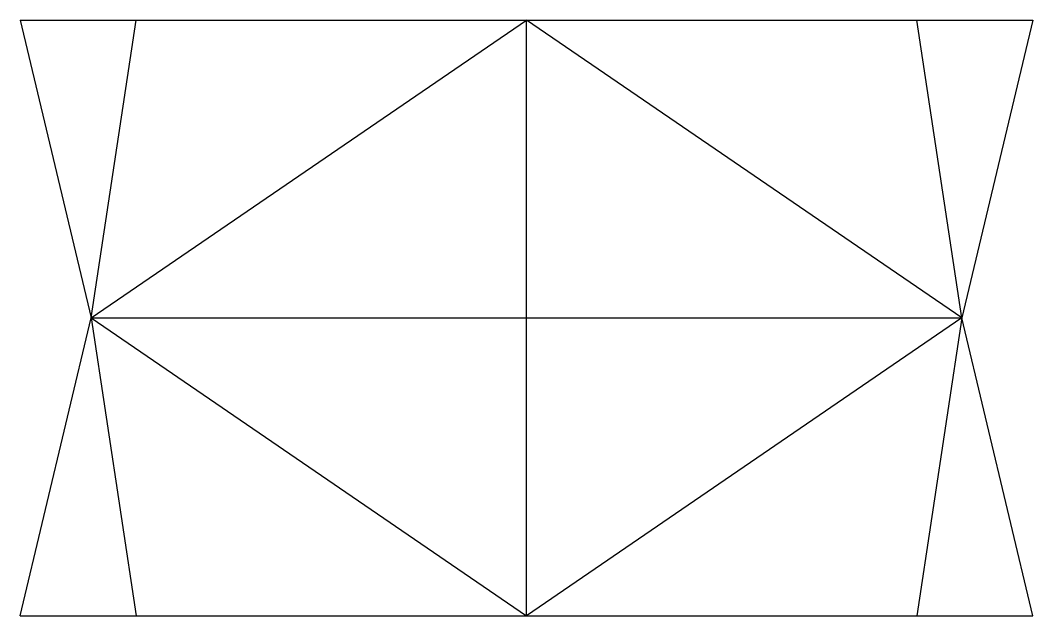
# Model space of a CAD drawing. Header units: millimetres. Extents: x 0 to 114, y 0 to 67.
import ezdxf

# ---------------------------------------------------------------- set-up
doc = ezdxf.new("R2010")
doc.units = ezdxf.units.MM
doc.layers.get('0').update_dxf_attribs({"linetype": 'CONTINUOUS'})

msp = doc.modelspace()

# ---------------------------------------------------------------- linework, layer by layer
for p, q in [((0, 67.24), (7.99, 33.62)), ((0, 67.24), (114.3, 67.24)), ((7.99, 33.62), (13.09, 67.24)), ((7.99, 33.62), (57.15, 67.24)), ((57.15, 0), (57.15, 67.24)), ((106.31, 33.62), (57.15, 67.24)), ((106.31, 33.62), (101.21, 67.24)), ((114.3, 67.24), (106.31, 33.62)), ((0, 0), (7.99, 33.62)), ((7.99, 33.62), (106.31, 33.62)), ((7.99, 33.62), (13.09, 0)), ((7.99, 33.62), (57.15, 0)), ((106.31, 33.62), (57.15, 0)), ((106.31, 33.62), (101.21, 0)), ((114.3, 0), (106.31, 33.62)), ((0, 0), (114.3, 0))]:
    msp.add_line(p, q)

doc.saveas('drawing.dxf')
